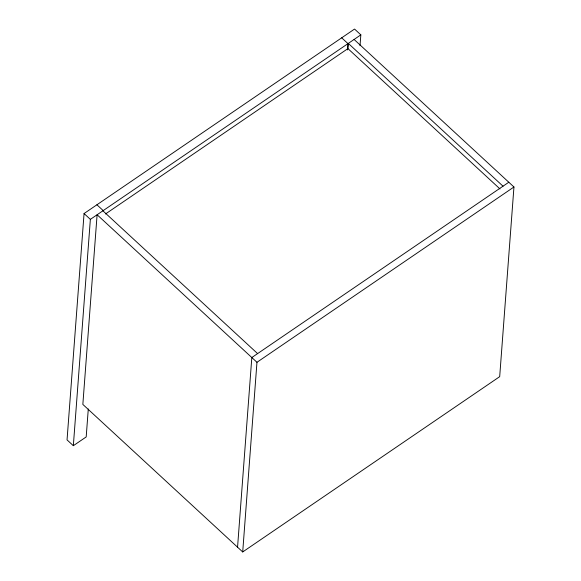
<?xml version="1.0" encoding="UTF-8"?>
<svg xmlns="http://www.w3.org/2000/svg" width="581" height="581" viewBox="0 0 581 581"><rect width="100%" height="100%" fill="white"/><g stroke="black" fill="none" stroke-linecap="round" stroke-linejoin="round"><path stroke-width="0.87" d="M360.024 45.681L360.837 34.86L354.548 29.05L84.063 213.547L67.047 439.89L73.337 445.7L86.191 436.934L88.29 408.98M73.337 445.7L90.36 219.357L360.837 34.86M237.556 547.2L251.82 357.54L508.803 182.245M256.969 362.29L97.107 214.752L82.843 404.412L242.705 551.95L256.969 362.29L513.953 186.995L354.09 39.457M347.511 49.937L347.99 43.619L341.693 37.816M347.903 48.819L348.31 43.401L503.023 186.189M513.953 186.995L499.689 376.655L242.705 551.95M105.488 213.975L347.917 48.608L499.965 188.927M96.918 204.788L103.207 210.591M102.888 210.809L257.601 353.597M84.063 213.547L90.36 219.357"/></g></svg>
